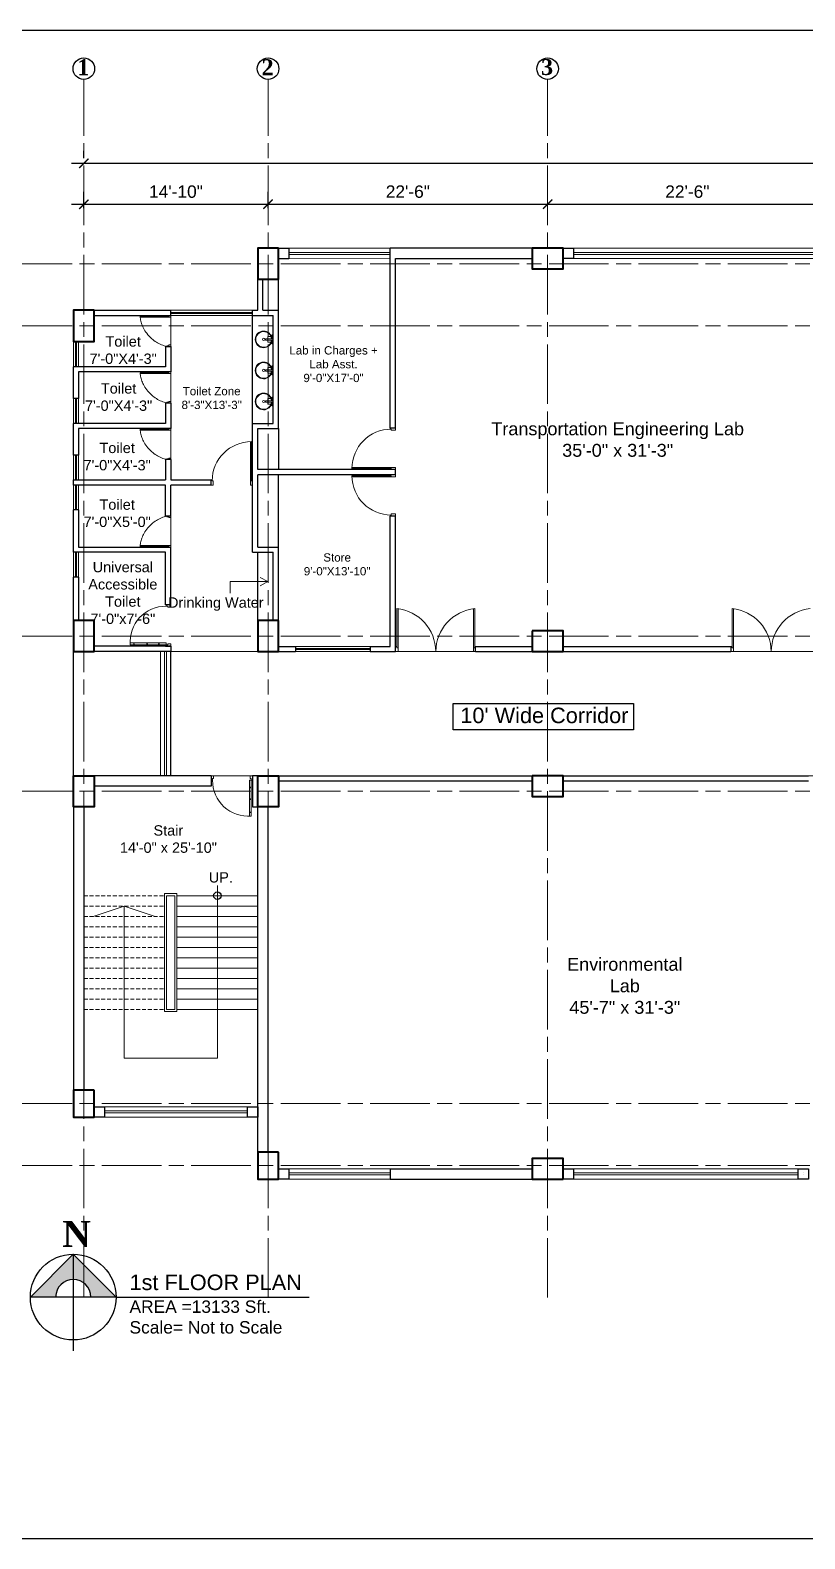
# Model space of a CAD drawing. Header units: inches. Extents: x -12 to 20935469, y -1604 to 24729220.
# Drawn here: x 20824002 to 20824750, y 24721123 to 24722582 of the extents above; entities that cross this region are included whole.
import ezdxf

# ---------------------------------------------------------------- set-up
doc = ezdxf.new("R2010")
doc.units = ezdxf.units.IN
doc.header["$LTSCALE"] = 0.03
doc.header["$MEASUREMENT"] = 0
doc.header["$PDMODE"] = 32
doc.header["$PDSIZE"] = 15
doc.linetypes.add('ACAD_ISO08W100', pattern=[36, 24, -3, 6, -3])
doc.linetypes.add('DASHED2', pattern=[0.375, 0.25, -0.125])
for name, color, linetype, lineweight in [('column', 1, 'Continuous', 40), ('Dim Line', 252, 'Continuous', 13), ('Door', 7, 'Continuous', 18), ('Gas', 21, 'Continuous', 5), ('Glass Line', 252, 'Continuous', 9), ('Grid Line', 252, 'Continuous', 18), ('Low Wall', 7, 'Continuous', 30), ('Main Wall', 7, 'Continuous', 30), ('RAIL', 23, 'Continuous', 13), ('STAIR', 46, 'Continuous', 15), ('TOILET FIXTURE', 142, 'Continuous', 5), ('wind.', 150, 'Continuous', 20)]:
    doc.layers.add(name, color=color, linetype=linetype, lineweight=lineweight)
doc.layers.add('TEXT', color=7, linetype='Continuous')
doc.styles.add('2', font='swisscl.ttf')
doc.styles.add('RomanS', font='arial.ttf', dxfattribs={"height": 12})
doc.styles.get("Standard").update_dxf_attribs({"font": 'timesbd.ttf'})
doc.dimstyles.new('Aec_Arch_I', dxfattribs={"dimscale": 96, "dimtxt": 12, "dimasz": 0.09375, "dimexe": 0.125, "dimexo": 0.125, "dimgap": 0.0625, "dimtad": 1, "dimdec": 0, "dimzin": 3, "dimdsep": 46, "dimlunit": 4, "dimtxsty": 'RomanS', "dimblk1": 'ARCHTICK', "dimblk2": 'ARCHTICK', "dimsah": 1, "dimcen": 0.09375, "dimdle": 0.125, "dimadec": 0, "dimazin": 0, "dimtfac": 0.75, "dimtdec": 0, "dimtmove": 2, "dimatfit": 3, "dimldrblk": 'ARCHTICK', "dimfxl": 1, "dimfrac": 1, "dimtolj": 1, "dimtzin": 0, "dimarcsym": 0})

# ---------------------------------------------------------------- blocks, each defined once
blk = doc.blocks.new('Door_45')
at = {"layer": 'Door'}
for p, q in [((1.5, 5), (1.5, 44)), ((1.5, 40), (2.2, 40)), ((2.2, 40), (2.2, 39.5)), ((2.2, 39.5), (2.7, 39.5)), ((2.7, 39.5), (2.7, 40)), ((2.7, 40), (3.5, 40)), ((3.5, 44), (3.5, 5)), ((1.5, 25.8), (2.2, 25.8)), ((2.2, 25.8), (2.2, 25.3)), ((2.2, 25.3), (2.7, 25.3)), ((2.7, 25.8), (3.5, 25.8)), ((2.7, 25.3), (2.7, 25.8)), ((0, 0), (0, 5)), ((0, 5), (1.5, 5)), ((1.5, 12.6), (2.2, 12.6)), ((3.5, 5), (1.5, 5)), ((1.5, 5), (1.5, 3)), ((1.5, 3), (2.5, 3)), ((2.2, 12.6), (2.2, 13.1)), ((2.2, 13.1), (2.7, 13.1)), ((2.5, 3), (2.5, 0)), ((2.7, 13.1), (2.7, 12.6)), ((2.7, 12.6), (3.5, 12.6)), ((42.5, 3), (42.5, 0)), ((43.5, 3), (42.5, 3)), ((45, 5), (43.5, 5)), ((43.5, 5), (43.5, 3)), ((45, 0), (45, 5)), ((2.5, 0), (0, 0)), ((42.5, 0), (45, 0))]:
    blk.add_line(p, q, dxfattribs=at)
blk.add_arc((4.7, 5.3), 38.8, 359.6233, 94.6685, dxfattribs=at)
blk = doc.blocks.new('$D40')
at = {"layer": 'Door'}
for p, q in [((1, 4), (1, 42)), ((2, 0), (2, 42)), ((1, 5), (0, 5)), ((2, 0), (0, 0)), ((2, 4), (1, 4)), ((39, 4), (38, 4)), ((38, 4), (38, 0)), ((40, 0), (38, 0)), ((40, 5), (39, 5)), ((39, 5), (39, 4))]:
    blk.add_line(p, q, dxfattribs=at)
blk.add_arc((1, 4), 38, 0, 90, dxfattribs=at)
blk = doc.blocks.new('_ArchTick')
at = {"color": 0, "linetype": 'ByBlock', "lineweight": 35, "const_width": 0.15}
blk.add_lwpolyline([(-0.5, -0.5), (0.5, 0.5)], dxfattribs=at)
blk = doc.blocks.new('*D14')
at = {"layer": 'Defpoints', "color": 0, "transparency": 16777216}
for p in [(20831126.3, 24724578.2), (20830948.3, 24724562.3), (20831126.3, 24724562.3)]:
    blk.add_point(p, dxfattribs=at)
at = {"layer": 'Dim Line', "color": 0, "lineweight": -2, "transparency": 16777216}
for p, q in [((20830948.3, 24724574.3), (20830948.3, 24724590.2)), ((20831126.3, 24724574.3), (20831126.3, 24724590.2)), ((20830936.3, 24724578.2), (20831138.3, 24724578.2))]:
    blk.add_line(p, q, dxfattribs=at)
at = {"layer": 'Dim Line', "color": 0, "lineweight": -2, "transparency": 16777216, "xscale": 9, "yscale": 9, "zscale": 9, "rotation": 180}
blk.add_blockref('_ArchTick', (20830948.3, 24724578.2), dxfattribs=at)
at = {"layer": 'Dim Line', "color": 0, "lineweight": -2, "transparency": 16777216, "xscale": 9, "yscale": 9, "zscale": 9}
blk.add_blockref('_ArchTick', (20831126.3, 24724578.2), dxfattribs=at)
at = {"layer": 'Dim Line', "color": 0, "transparency": 16777216, "insert": (20831037.3, 24724590.3), "char_height": 12, "attachment_point": 5, "style": 'RomanS'}
blk.add_mtext('\\A1;14\'-10"', dxfattribs=at)
blk = doc.blocks.new('*D7')
at = {"layer": 'Defpoints', "color": 0, "transparency": 16777216}
for p in [(20831396.3, 24724578.2), (20831396.3, 24724578.2), (20831126.3, 24724562.3)]:
    blk.add_point(p, dxfattribs=at)
at = {"layer": 'Dim Line', "color": 0, "lineweight": -2, "transparency": 16777216}
for p, q in [((20831126.3, 24724574.3), (20831126.3, 24724590.2)), ((20831114.3, 24724578.2), (20831408.3, 24724578.2))]:
    blk.add_line(p, q, dxfattribs=at)
at = {"layer": 'Dim Line', "color": 0, "lineweight": -2, "transparency": 16777216, "xscale": 9, "yscale": 9, "zscale": 9, "rotation": 180}
blk.add_blockref('_ArchTick', (20831126.3, 24724578.2), dxfattribs=at)
at = {"layer": 'Dim Line', "color": 0, "lineweight": -2, "transparency": 16777216, "xscale": 9, "yscale": 9, "zscale": 9}
blk.add_blockref('_ArchTick', (20831396.3, 24724578.2), dxfattribs=at)
at = {"layer": 'Dim Line', "color": 0, "transparency": 16777216, "insert": (20831261.3, 24724590.3), "char_height": 12, "attachment_point": 5, "style": 'RomanS'}
blk.add_mtext('\\A1;22\'-6"', dxfattribs=at)
blk = doc.blocks.new('*D8')
at = {"layer": 'Defpoints', "color": 0, "transparency": 16777216}
for p in [(20831396.3, 24724578.2), (20831666.3, 24724578.2), (20831666.3, 24724578.2)]:
    blk.add_point(p, dxfattribs=at)
at = {"layer": 'Dim Line', "color": 0, "lineweight": -2, "transparency": 16777216}
blk.add_line((20831384.3, 24724578.2), (20831678.3, 24724578.2), dxfattribs=at)
at = {"layer": 'Dim Line', "color": 0, "lineweight": -2, "transparency": 16777216, "xscale": 9, "yscale": 9, "zscale": 9, "rotation": 180}
blk.add_blockref('_ArchTick', (20831396.3, 24724578.2), dxfattribs=at)
at = {"layer": 'Dim Line', "color": 0, "lineweight": -2, "transparency": 16777216, "xscale": 9, "yscale": 9, "zscale": 9}
blk.add_blockref('_ArchTick', (20831666.3, 24724578.2), dxfattribs=at)
at = {"layer": 'Dim Line', "color": 0, "transparency": 16777216, "insert": (20831531.3, 24724590.3), "char_height": 12, "attachment_point": 5, "style": 'RomanS'}
blk.add_mtext('\\A1;22\'-6"', dxfattribs=at)
blk = doc.blocks.new('*D13')
at = {"layer": 'Defpoints', "color": 0, "transparency": 16777216}
for p in [(20830948.3, 24724610.7), (20832951.8, 24724617.8), (20832951.8, 24724610.7)]:
    blk.add_point(p, dxfattribs=at)
at = {"layer": 'Dim Line', "color": 0, "lineweight": -2, "transparency": 16777216}
for p, q in [((20830948.3, 24724622.7), (20830948.3, 24724629.8)), ((20832951.8, 24724622.7), (20832951.8, 24724629.8)), ((20830936.3, 24724617.8), (20832963.8, 24724617.8))]:
    blk.add_line(p, q, dxfattribs=at)
at = {"layer": 'Dim Line', "color": 0, "lineweight": -2, "transparency": 16777216, "xscale": 9, "yscale": 9, "zscale": 9, "rotation": 180}
blk.add_blockref('_ArchTick', (20830948.3, 24724617.8), dxfattribs=at)
at = {"layer": 'Dim Line', "color": 0, "lineweight": -2, "transparency": 16777216, "xscale": 9, "yscale": 9, "zscale": 9}
blk.add_blockref('_ArchTick', (20832951.8, 24724617.8), dxfattribs=at)
at = {"layer": 'Dim Line', "color": 0, "transparency": 16777216, "insert": (20831950, 24724629.9), "char_height": 12, "attachment_point": 5, "style": 'RomanS'}
blk.add_mtext('\\A1;166\'-11"', dxfattribs=at)
blk = doc.blocks.new('sssss-flat-876')
at = {"layer": 'Door', "linetype": 'Continuous', "ltscale": 3}
blk.add_line((3666.5, 84027.2), (3666.5, 84055.7), dxfattribs=at)
at = {"layer": 'Door', "linetype": 'Continuous', "ltscale": 3, "extrusion": (-7.21527e-09, -3.35624e-18, 1), "elevation": 0}
for points in [[(3666.5, 84057.2), (3666.5, 84055.7), (3668.4, 84055.7), (3668.4, 84056.5), (3670.2, 84056.5), (3670.2, 84057.2)], [(3668.4, 84055.7), (3696.2, 84055.7), (3696.2, 84056.5), (3668.4, 84056.5)]]:
    blk.add_lwpolyline(points, close=True, dxfattribs=at)
at = {"layer": 'Door', "linetype": 'Continuous', "ltscale": 3, "flags": 128}
blk.add_lwpolyline([(3670.2, 84027.2, 0.04096), (3675.5, 84028.9, 0.082496), (3684.9, 84034.8, 0.052187), (3689.7, 84040, 0.043988), (3692.9, 84045, 0.036571), (3694.8, 84049.6, 0.034751), (3695.9, 84054.2, 0.011435), (3696.2, 84055.7)], format="xyb", dxfattribs=at)
at = {"layer": 'Door', "linetype": 'Continuous', "ltscale": 3}
blk.add_lwpolyline([(3666.5, 84027.2), (3666.5, 84028.7), (3668.4, 84028.7), (3668.4, 84027.9), (3670.2, 84027.9), (3670.2, 84027.2)], close=True, dxfattribs=at)
blk = doc.blocks.new('7-flat-72')
at = {"layer": 'Glass Line', "color": 8, "ltscale": 20}
for p, q in [((-64478.7, 376960.5), (-64480.3, 376960.5)), ((-64480.3, 376959.5), (-64480.3, 376960.5)), ((-64480.3, 376959.5), (-64480.3, 376960.5)), ((-64478.7, 376959.5), (-64480.3, 376959.5)), ((-64480.3, 376959.1), (-64480.3, 376959.4)), ((-64478.7, 376959.4), (-64480.3, 376959.4)), ((-64478.7, 376959.1), (-64480.3, 376959.1)), ((-64480.2, 376959.4), (-64480.2, 376959.5)), ((-64480.1, 376959.5), (-64480.1, 376960.5)), ((-64479.9, 376959.5), (-64479.9, 376960.5)), ((-64479.5, 376959.5), (-64479.5, 376960.5)), ((-64479.1, 376959.5), (-64479.1, 376960.5)), ((-64478.9, 376959.5), (-64478.9, 376960.5)), ((-64478.9, 376959.4), (-64478.9, 376959.5)), ((-64478.8, 376959.5), (-64478.8, 376960.5)), ((-64478.7, 376959.5), (-64478.7, 376960.5)), ((-64478.7, 376959.1), (-64478.7, 376959.4)), ((-64475.1, 376959.4), (-64476.9, 376959.4)), ((-64476.9, 376959.1), (-64476.9, 376959.4)), ((-64475.1, 376959.1), (-64476.9, 376959.1)), ((-64476.6, 376959.4), (-64476.6, 376966.6)), ((-64475.5, 376966.6), (-64476.6, 376966.6)), ((-64475.5, 376959.4), (-64475.5, 376966.6)), ((-64475.1, 376959.1), (-64475.1, 376959.4)), ((-64473.3, 376960.5), (-64471.7, 376960.5)), ((-64473.3, 376959.5), (-64473.3, 376960.5)), ((-64473.3, 376959.5), (-64473.3, 376960.5)), ((-64473.3, 376959.5), (-64471.7, 376959.5)), ((-64473.3, 376959.1), (-64473.3, 376959.4)), ((-64473.3, 376959.4), (-64471.7, 376959.4)), ((-64473.3, 376959.1), (-64471.7, 376959.1)), ((-64473.1, 376959.5), (-64473.1, 376960.5)), ((-64473.1, 376959.4), (-64473.1, 376959.5)), ((-64472.9, 376959.5), (-64472.9, 376960.5)), ((-64472.5, 376959.5), (-64472.5, 376960.5)), ((-64472.1, 376959.5), (-64472.1, 376960.5)), ((-64471.9, 376959.5), (-64471.9, 376960.5)), ((-64471.9, 376959.4), (-64471.9, 376959.5)), ((-64471.8, 376959.5), (-64471.8, 376960.5)), ((-64471.7, 376959.5), (-64471.7, 376960.5)), ((-64471.7, 376959.1), (-64471.7, 376959.4))]:
    blk.add_line(p, q, dxfattribs=at)
blk.add_circle((-64476, 376968.4, 0), 1.08, dxfattribs=at)
for radius, start, end in [(8.1, 273.8334, 266.1883), (7.55, 274.115, 265.9068)]:
    blk.add_arc((-64476, 376968.4, 0), radius, start, end, dxfattribs=at)
blk = doc.blocks.new('SFSFSFS-flat-72')
at = {"layer": 'TOILET FIXTURE', "ltscale": 0.2}
blk.add_lwpolyline([(-3918.5, -3608.1), (-3918.5, -3602.7), (-3923.9, -3602.7), (-3923.9, -3608.1)], close=True, dxfattribs=at)
at = {"layer": 'TOILET FIXTURE', "ltscale": 20}
blk.add_blockref('7-flat-72', (60554.8, -380567.2), dxfattribs=at)
blk = doc.blocks.new('fff')
at = {"layer": 'Grid Line', "color": 252, "linetype": 'ACAD_ISO08W100', "lineweight": 9, "ltscale": 80, "true_color": 0x939598}
for p, q in [((20830948.3, 24723521.1), (20830948.3, 24724698.8)), ((20831126.3, 24723521.1), (20831126.3, 24724698.8)), ((20831396.3, 24723521.1), (20831396.3, 24724698.8)), ((20833096.9, 24724520.6), (20830726.1, 24724520.6)), ((20833096.9, 24724460.6), (20830726.1, 24724460.6)), ((20833096.9, 24724160.7), (20830726.1, 24724160.7)), ((20833096.9, 24724010.7), (20830726.1, 24724010.7)), ((20833096.9, 24723708.7), (20830726.1, 24723708.7)), ((20833096.9, 24723648.8), (20830726.1, 24723648.8))]:
    blk.add_line(p, q, dxfattribs=at)
at = {"layer": 'Dim Line'}
for base, p1, p2, picture, middle in [((20832951.7523, 24724617.8128), (20830948.3088, 24724610.7482), (20832951.7523, 24724610.7482), '*D13', (20831950.0306, 24724629.9397)), ((20831126.3, 24724578.2), (20830948.3, 24724562.3), (20831126.3, 24724562.3), '*D14', (20831037.3, 24724590.3)), ((20831396.3, 24724578.2), (20831126.3, 24724562.3), (20831396.3, 24724578.2), '*D7', (20831261.3, 24724590.3)), ((20831666.3, 24724578.2), (20831396.3, 24724578.2), (20831666.3, 24724578.2), '*D8', (20831531.3, 24724590.3))]:
    dim = blk.add_linear_dim(base=base, p1=p1, p2=p2, dimstyle='Aec_Arch_I', dxfattribs=at)
    dim.commit()
    dim.dimension.update_dxf_attribs({"geometry": picture, "text_midpoint": middle})

msp = doc.modelspace()

# ---------------------------------------------------------------- hatches: boundary and pattern name
at = {"layer": 'Low Wall'}
h = msp.add_hatch(color=256, dxfattribs=at)
h.paths.add_polyline_path([(20824026.7, 24721356.9), (20824002.3, 24721356.9), (20824043.7, 24721398.3), (20824043.7, 24721374, 0.414214)])
h.paths.add_polyline_path([(20824043.7, 24721374), (20824043.7, 24721398.3), (20824085.1, 24721356.9), (20824060.8, 24721356.9, 0.414214)])

# ---------------------------------------------------------------- linework, layer by layer
for p, q in [((20824516.9, 24722370.9), (20824516.9, 24722360.9)), ((20824241.9, 24722310.9), (20824241.9, 24722340.9)), ((20824043.9, 24722310.9), (20824043.9, 24722310.9)), ((20824216.9, 24722201.6), (20824216.9, 24722305.9)), ((20824241.9, 24722196.6), (20824241.9, 24722157)), ((20824241.9, 24722082), (20824241.9, 24722152)), ((20824221.9, 24722011), (20824221.9, 24722077)), ((20824132.9, 24721986.2), (20824137.9, 24721986.2)), ((20824043.9, 24721861), (20824043.9, 24721984)), ((20824127.9, 24721981.2), (20824043.9, 24721981)), ((20824137.9, 24721861), (20824137.9, 24721981.2)), ((20824043.7, 24721398.3), (20824043.7, 24721305)), ((20824085.1, 24721356.9), (20824271.7, 24721356.9))]:
    msp.add_line(p, q)
msp.add_lwpolyline([(20824410.7, 24721930.7), (20824584.8, 24721930.7), (20824584.8, 24721905.2), (20824410.7, 24721905.2)], close=True)
msp.add_lwpolyline([(20824085.1, 24721357), (20824002.3, 24721356.9)])
for centre, radius in [((20824182.9, 24721745), 3.61), ((20824043.7, 24721356.9), 41.4)]:
    msp.add_circle(centre, radius)
at = {"layer": 'column', "lineweight": 40, "ltscale": 20}
for points in [[(20824241.9, 24722370.9), (20824221.9, 24722370.9), (20824221.9, 24722340.9), (20824241.9, 24722340.9)], [(20824486.9, 24722370.9), (20824486.9, 24722350.9), (20824516.9, 24722350.9), (20824516.9, 24722370.9)], [(20824063.9, 24722310.9), (20824043.9, 24722310.9), (20824043.9, 24722280.9), (20824063.9, 24722280.9)], [(20824063.9, 24722011), (20824043.9, 24722011), (20824043.9, 24721981), (20824063.9, 24721981)], [(20824241.9, 24722011), (20824221.9, 24722011), (20824221.9, 24721981), (20824241.9, 24721981)], [(20824486.9, 24722001), (20824486.9, 24721981), (20824516.9, 24721981), (20824516.9, 24722001)], [(20824043.9, 24721861), (20824063.9, 24721861), (20824063.9, 24721831), (20824043.9, 24721831)], [(20824221.9, 24721861), (20824241.9, 24721861), (20824241.9, 24721831), (20824221.9, 24721831)], [(20824486.9, 24721861), (20824486.9, 24721841), (20824516.9, 24721841), (20824516.9, 24721861)], [(20824063.9, 24721557), (20824043.9, 24721557), (20824043.9, 24721531), (20824063.9, 24721531)], [(20824241.9, 24721497), (20824221.9, 24721497), (20824221.9, 24721471), (20824241.9, 24721471)], [(20824516.9, 24721471), (20824516.9, 24721491), (20824486.9, 24721491), (20824486.9, 24721471)]]:
    msp.add_lwpolyline(points, close=True, dxfattribs=at)
at = {"layer": 'Defpoints'}
msp.add_lwpolyline([(20823799.4, 24722581.7), (20826238.2, 24722581.7), (20826238.2, 24721123.2), (20823799.4, 24721123.2)], close=True, dxfattribs=at)
at = {"layer": 'Door'}
for p, q in [((20824356.2, 24721984.7), (20824356.2, 24722022.6)), ((20824357.5, 24721981), (20824357.5, 24722022.6)), ((20824430.3, 24721981), (20824430.3, 24722022.6)), ((20824431.6, 24721984.7), (20824431.6, 24722022.6)), ((20824680.2, 24721984.7), (20824680.2, 24722022.6)), ((20824681.5, 24721981), (20824681.5, 24722022.6)), ((20824356.2, 24721986), (20824354.9, 24721986)), ((20824431.6, 24721986), (20824432.9, 24721986)), ((20824680.2, 24721986), (20824678.9, 24721986)), ((20824357.5, 24721981), (20824354.9, 24721981)), ((20824357.5, 24721984.7), (20824356.2, 24721984.7)), ((20824430.3, 24721984.7), (20824431.6, 24721984.7)), ((20824430.3, 24721981), (20824432.9, 24721981)), ((20824681.5, 24721981), (20824678.9, 24721981)), ((20824681.5, 24721984.7), (20824680.2, 24721984.7))]:
    msp.add_line(p, q, dxfattribs=at)
for centre, start, end in [((20824351.6, 24721980.6), 0.5906, 83.7783), ((20824436.2, 24721980.6), 96.2217, 179.4094), ((20824675.6, 24721980.6), 0.5906, 83.7783), ((20824760.2, 24721980.6), 96.2217, 179.4094)]:
    msp.add_arc(centre, 42.3, start, end, dxfattribs=at)
at = {"layer": 'Gas', "color": 0, "lineweight": 5}
for points in [[(20824143.9, 24721747), (20824131.9, 24721747), (20824131.9, 24721633), (20824143.9, 24721633)], [(20824141.9, 24721745), (20824133.9, 24721745), (20824133.9, 24721635), (20824141.9, 24721635)]]:
    msp.add_lwpolyline(points, close=True, dxfattribs=at)
at = {"layer": 'Low Wall', "color": 0}
msp.add_lwpolyline([(20824002.3, 24721356.9), (20824043.7, 24721398.3), (20824085.1, 24721356.9)], dxfattribs=at)
at = {"layer": 'Low Wall'}
msp.add_arc((20824043.7, 24721356.9), 17, 0, 180, dxfattribs=at)
at = {"layer": 'Main Wall'}
for p, q in [((20824241.9, 24722370.9), (20824251.9, 24722370.9)), ((20824251.9, 24722370.9), (20824251.9, 24722360.8)), ((20824486.9, 24722370.9), (20824349.9, 24722370.9)), ((20824349.9, 24722197), (20824349.9, 24722370.9)), ((20824251.9, 24722360.8), (20824241.9, 24722360.8)), ((20824354.9, 24722360.9), (20824486.9, 24722360.9)), ((20824354.9, 24722197), (20824354.9, 24722360.9)), ((20824221.9, 24722310.9), (20824221.9, 24722340.9)), ((20824226.9, 24722310.9), (20824226.9, 24722340.9)), ((20824063.9, 24722310.9), (20824137.9, 24722310.9)), ((20824137.9, 24722305.9), (20824137.9, 24722310.9)), ((20824216.9, 24722310.9), (20824221.9, 24722310.9)), ((20824216.9, 24722305.9), (20824216.9, 24722310.9)), ((20824226.9, 24722310.9), (20824241.9, 24722310.9)), ((20824241.9, 24722196.6), (20824241.9, 24722310.9)), ((20824063.9, 24722305.9), (20824137.9, 24722305.9)), ((20824216.9, 24722305.9), (20824236.9, 24722305.9)), ((20824236.9, 24722201.6), (20824236.9, 24722305.9)), ((20824132.9, 24722275.9), (20824137.9, 24722275.9)), ((20824132.9, 24722275.9), (20824132.9, 24722256.3)), ((20824132.9, 24722256.3), (20824043.9, 24722256.3)), ((20824043.9, 24722225.6), (20824043.9, 24722256.3)), ((20824137.9, 24722251.3), (20824048.9, 24722251.3)), ((20824048.9, 24722225.6), (20824043.9, 24722225.6)), ((20824132.9, 24722221.3), (20824132.9, 24722201.6)), ((20824137.9, 24722221.3), (20824132.9, 24722221.3)), ((20824132.9, 24722201.6), (20824043.9, 24722201.6)), ((20824043.9, 24722171), (20824043.9, 24722201.6)), ((20824048.9, 24722196.6), (20824048.9, 24722171)), ((20824137.9, 24722196.6), (20824048.9, 24722196.6)), ((20824216.9, 24722147), (20824216.9, 24722201.6)), ((20824216.9, 24722201.6), (20824236.9, 24722201.6)), ((20824221.9, 24722157), (20824221.9, 24722196.6)), ((20824221.9, 24722196.6), (20824241.9, 24722196.6)), ((20824354.9, 24722197), (20824349.9, 24722197)), ((20824048.9, 24722171), (20824043.9, 24722171)), ((20824137.9, 24722166.6), (20824132.9, 24722166.6)), ((20824043.9, 24722147), (20824132.9, 24722147)), ((20824043.9, 24722142), (20824043.9, 24722147)), ((20824176.9, 24722142), (20824176.9, 24722147)), ((20824216.9, 24722077), (20824216.9, 24722147)), ((20824354.9, 24722157), (20824221.9, 24722157)), ((20824354.9, 24722152), (20824221.9, 24722152)), ((20824221.9, 24722082), (20824221.9, 24722152)), ((20824354.9, 24722152), (20824354.9, 24722157)), ((20824132.9, 24722142), (20824043.9, 24722142)), ((20824132.9, 24722112), (20824132.9, 24722142)), ((20824137.9, 24722112), (20824137.9, 24722142)), ((20824176.9, 24722142), (20824137.9, 24722142)), ((20824048.9, 24722118), (20824043.9, 24722118)), ((20824048.9, 24722118), (20824048.9, 24722082)), ((20824137.9, 24722112), (20824132.9, 24722112)), ((20824349.9, 24721986), (20824349.9, 24722112)), ((20824354.9, 24722112), (20824349.9, 24722112)), ((20824354.9, 24721981), (20824354.9, 24722112)), ((20824048.9, 24722082), (20824137.9, 24722082)), ((20824132.9, 24722026.2), (20824132.9, 24722077)), ((20824137.9, 24722026.2), (20824137.9, 24722082)), ((20824216.9, 24722077), (20824236.9, 24722077)), ((20824221.9, 24722082), (20824241.9, 24722082)), ((20824236.9, 24722011), (20824236.9, 24722077)), ((20824241.9, 24722011), (20824241.9, 24722082)), ((20824043.9, 24722011), (20824043.9, 24722053)), ((20824048.9, 24722053), (20824043.9, 24722053)), ((20824137.9, 24722026.2), (20824132.9, 24722026.2)), ((20824137.9, 24721986.2), (20824063.9, 24721986.2)), ((20824137.9, 24721986.2), (20824137.9, 24721981.2)), ((20824241.9, 24721986), (20824258.4, 24721986)), ((20824258.4, 24721986), (20824258.4, 24721981)), ((20824330.4, 24721986), (20824349.9, 24721986)), ((20824330.4, 24721986), (20824330.4, 24721981)), ((20824432.2, 24721981), (20824432.2, 24721986)), ((20824432.2, 24721986), (20824486.9, 24721986)), ((20824516.9, 24721986), (20824678.9, 24721986)), ((20824678.9, 24721986), (20824678.9, 24721981)), ((20824137.9, 24721981.2), (20824063.9, 24721981.2)), ((20824241.9, 24721981), (20824258.4, 24721981)), ((20824330.4, 24721981), (20824354.9, 24721981)), ((20824432.2, 24721981), (20824486.9, 24721981)), ((20824516.9, 24721981), (20824678.9, 24721981)), ((20824176.9, 24721861), (20824063.9, 24721861)), ((20824176.9, 24721861), (20824176.9, 24721851)), ((20824221.9, 24721861), (20824216.9, 24721861)), ((20824216.9, 24721861), (20824216.9, 24721831)), ((20824231.9, 24721861), (20824221.9, 24721861)), ((20824176.9, 24721851), (20824063.9, 24721851)), ((20824043.9, 24721831), (20824043.9, 24721557)), ((20824053.9, 24721831), (20824053.9, 24721557)), ((20824216.9, 24721831), (20824221.9, 24721831)), ((20824221.9, 24721531), (20824221.9, 24721831)), ((20824231.9, 24721497), (20824231.9, 24721831)), ((20824221.9, 24721497), (20824221.9, 24721531)), ((20824349.9, 24721481), (20824486.9, 24721481)), ((20824349.9, 24721481), (20824349.9, 24721471)), ((20824349.9, 24721471), (20824486.9, 24721471))]:
    msp.add_line(p, q, dxfattribs=at)
for points in [[(20824516.9, 24722370.9), (20824526.9, 24722370.9), (20824526.9, 24722360.9), (20824516.9, 24722360.9)], [(20824063.9, 24721541), (20824073.9, 24721541), (20824073.9, 24721531), (20824063.9, 24721531)], [(20824211.9, 24721541), (20824221.9, 24721541), (20824221.9, 24721531), (20824211.9, 24721531)], [(20824241.9, 24721481), (20824251.9, 24721481), (20824251.9, 24721471), (20824241.9, 24721471)], [(20824516.9, 24721481), (20824526.9, 24721481), (20824526.9, 24721471), (20824516.9, 24721471)], [(20824743.9, 24721481), (20824753.9, 24721481), (20824753.9, 24721471), (20824743.9, 24721471)]]:
    msp.add_lwpolyline(points, close=True, dxfattribs=at)
for points in [[(20824137.9, 24722275.9), (20824137.9, 24722251.3)], [(20824048.9, 24722251.3), (20824048.9, 24722225.6)], [(20824137.9, 24722221.3), (20824137.9, 24722196.6)], [(20824132.9, 24722166.6), (20824132.9, 24722147)], [(20824137.9, 24722166.6), (20824137.9, 24722147)], [(20824137.9, 24722147), (20824176.9, 24722147)], [(20824132.9, 24722077), (20824043.9, 24722077), (20824043.9, 24722118)], [(20824048.9, 24722053), (20824048.9, 24722011)], [(20824241.9, 24721861), (20824486.9, 24721861)], [(20824241.9, 24721856), (20824486.9, 24721856)], [(20824516.9, 24721861), (20824753.9, 24721861)], [(20824516.9, 24721856), (20824753.9, 24721856)]]:
    msp.add_lwpolyline(points, dxfattribs=at)
at = {"layer": 'RAIL', "lineweight": 9}
for p, q in [((20824182.9, 24721754.7), (20824182.9, 24721588)), ((20824092.9, 24721735), (20824062.9, 24721725)), ((20824092.9, 24721588), (20824092.9, 24721735)), ((20824122.9, 24721725), (20824092.9, 24721735)), ((20824221.9, 24721725), (20824143.9, 24721725)), ((20824182.9, 24721588), (20824092.9, 24721588))]:
    msp.add_line(p, q, dxfattribs=at)
at = {"layer": 'STAIR', "color": 253, "lineweight": 5}
for p, q in [((20824231.5, 24722048.7), (20824195.2, 24722048.7)), ((20824195.2, 24722048.7), (20824195.2, 24722037.5)), ((20824231.5, 24722048.7), (20824224.2, 24722052.7)), ((20824231.5, 24722048.7), (20824224.2, 24722044.7))]:
    msp.add_line(p, q, dxfattribs=at)
at = {"layer": 'STAIR', "color": 32, "linetype": 'DASHED2', "lineweight": 5, "ltscale": 500}
for p, q in [((20824053.9, 24721745), (20824131.9, 24721745)), ((20824053.9, 24721735), (20824131.9, 24721735)), ((20824053.9, 24721725), (20824131.9, 24721725)), ((20824053.9, 24721715), (20824131.9, 24721715)), ((20824053.9, 24721705), (20824131.9, 24721705)), ((20824053.9, 24721695), (20824131.9, 24721695)), ((20824053.9, 24721685), (20824131.9, 24721685)), ((20824053.9, 24721675), (20824131.9, 24721675)), ((20824053.9, 24721665), (20824131.9, 24721665)), ((20824053.9, 24721655), (20824131.9, 24721655)), ((20824053.9, 24721645), (20824131.9, 24721645)), ((20824053.9, 24721635), (20824131.9, 24721635))]:
    msp.add_line(p, q, dxfattribs=at)
at = {"layer": 'STAIR', "color": 32, "lineweight": 5}
for p, q in [((20824143.9, 24721745), (20824221.9, 24721745)), ((20824143.9, 24721735), (20824221.9, 24721735)), ((20824161.9, 24721725), (20824221.9, 24721725)), ((20824143.9, 24721715), (20824221.9, 24721715)), ((20824143.9, 24721705), (20824221.9, 24721705)), ((20824143.9, 24721695), (20824221.9, 24721695)), ((20824143.9, 24721685), (20824221.9, 24721685)), ((20824143.9, 24721675), (20824221.9, 24721675)), ((20824143.9, 24721665), (20824221.9, 24721665)), ((20824143.9, 24721655), (20824221.9, 24721655)), ((20824143.9, 24721645), (20824221.9, 24721645)), ((20824143.9, 24721635), (20824221.9, 24721635))]:
    msp.add_line(p, q, dxfattribs=at)
at = {"layer": 'TEXT'}
for centre in [(20824053.9, 24722544.5), (20824231.9, 24722544.5), (20824501.9, 24722544.5)]:
    msp.add_circle(centre, 10.4, dxfattribs=at)
at = {"layer": 'wind.', "lineweight": 5}
for p, q in [((20824349.9, 24722370.9), (20824251.9, 24722370.9)), ((20824251.9, 24722366.8), (20824349.9, 24722366.9)), ((20824251.9, 24722364.8), (20824349.9, 24722364.9)), ((20824516.9, 24722366.9), (20824516.9, 24722366.9)), ((20824516.9, 24722364.9), (20824516.9, 24722364.9)), ((20824526.9, 24722370.9), (20824771.9, 24722370.9)), ((20824526.9, 24722366.9), (20824771.9, 24722366.9)), ((20824526.9, 24722364.9), (20824771.9, 24722364.9)), ((20824251.9, 24722360.8), (20824349.9, 24722360.9)), ((20824526.9, 24722360.9), (20824771.9, 24722360.9)), ((20824137.9, 24722310.9), (20824216.9, 24722310.9)), ((20824137.9, 24722308.9), (20824216.9, 24722308.9)), ((20824137.9, 24722307.9), (20824216.9, 24722307.9)), ((20824137.9, 24722305.9), (20824216.9, 24722305.9)), ((20824043.9, 24722256.2), (20824043.9, 24722280.9)), ((20824045.9, 24722256.2), (20824045.9, 24722280.9)), ((20824046.9, 24722256.2), (20824046.9, 24722280.9)), ((20824048.9, 24722256.2), (20824048.9, 24722280.9)), ((20824043.9, 24722201.6), (20824043.9, 24722225.6)), ((20824045.9, 24722201.6), (20824045.9, 24722225.6)), ((20824046.9, 24722201.6), (20824046.9, 24722225.6)), ((20824048.9, 24722201.6), (20824048.9, 24722225.6)), ((20824043.9, 24722147), (20824043.9, 24722171)), ((20824045.9, 24722147), (20824045.9, 24722171)), ((20824046.9, 24722147), (20824046.9, 24722171)), ((20824048.9, 24722147), (20824048.9, 24722171)), ((20824043.9, 24722118), (20824043.9, 24722142)), ((20824045.9, 24722118), (20824045.9, 24722142)), ((20824046.9, 24722118), (20824046.9, 24722142)), ((20824048.9, 24722118), (20824048.9, 24722142)), ((20824043.9, 24722053), (20824043.9, 24722077)), ((20824045.9, 24722053), (20824045.9, 24722077)), ((20824046.9, 24722053), (20824046.9, 24722077)), ((20824048.9, 24722053), (20824048.9, 24722077)), ((20824258.4, 24721986), (20824330.4, 24721986)), ((20824127.9, 24721861), (20824127.9, 24721981.2)), ((20824131.9, 24721861), (20824131.9, 24721981.2)), ((20824133.9, 24721861), (20824133.9, 24721981.2)), ((20824258.4, 24721984), (20824330.4, 24721984)), ((20824258.4, 24721983), (20824330.4, 24721983)), ((20824258.4, 24721981), (20824344.4, 24721981)), ((20824068.9, 24721541), (20824216.9, 24721541)), ((20824073.9, 24721537), (20824211.9, 24721537)), ((20824073.9, 24721535), (20824211.9, 24721535)), ((20824068.9, 24721531), (20824216.9, 24721531)), ((20824251.9, 24721481), (20824349.9, 24721481)), ((20824251.9, 24721477), (20824349.9, 24721477)), ((20824251.9, 24721475), (20824349.9, 24721475)), ((20824526.9, 24721481), (20824743.9, 24721481)), ((20824526.9, 24721477), (20824743.9, 24721477)), ((20824526.9, 24721475), (20824743.9, 24721475)), ((20824251.9, 24721471), (20824349.9, 24721471)), ((20824526.9, 24721471), (20824743.9, 24721471))]:
    msp.add_line(p, q, dxfattribs=at)
at = {"layer": 'wind.'}
for p, q in [((20824516.9, 24722366.9), (20824516.9, 24722366.9)), ((20824516.9, 24722366.9), (20824516.9, 24722366.9)), ((20824516.9, 24722364.9), (20824516.9, 24722364.9)), ((20824516.9, 24722364.9), (20824516.9, 24722364.9)), ((20824516.9, 24721477), (20824516.9, 24721477)), ((20824516.9, 24721475), (20824516.9, 24721475)), ((20824748.9, 24721477), (20824748.9, 24721477)), ((20824748.9, 24721475), (20824748.9, 24721475))]:
    msp.add_line(p, q, dxfattribs=at)
at = {"layer": 'wind.', "lineweight": 5}
msp.add_lwpolyline([(20824137.9, 24721981.2), (20824959.8, 24721981), (20824959.8, 24722296), (20825139.4, 24722296), (20825139.4, 24721981), (20825973.4, 24721981), (20825973.4, 24721861), (20825139.4, 24721861), (20825139.4, 24721726), (20824783.9, 24721726), (20824783.9, 24721861), (20824137.9, 24721861), (20824137.9, 24721981.2)], dxfattribs=at)

# ---------------------------------------------------------------- block references
msp.add_blockref('fff', (-6894.4, -2164.7))
at = {"layer": 'Door', "ltscale": 20, "xscale": -1}
for p in [(20827804.4, 24638248.7), (20827804.4, 24638194.1), (20827804.4, 24638139.4)]:
    msp.add_blockref('sssss-flat-876', p, dxfattribs=at)
at = {"layer": 'Door', "rotation": 90.00000000000001}
msp.add_blockref('$D40', (20824354.9, 24722157), dxfattribs=at)
at = {"layer": 'Door', "xscale": -1}
msp.add_blockref('$D40', (20824216.9, 24722142), dxfattribs=at)
at = {"layer": 'Door', "xscale": -1, "rotation": 90}
msp.add_blockref('$D40', (20824354.9, 24722152), dxfattribs=at)
at = {"layer": 'Door', "ltscale": 20, "rotation": 180}
msp.add_blockref('sssss-flat-876', (20827804.4, 24806139.2), dxfattribs=at)
at = {"layer": 'Door', "color": 250, "ltscale": 20, "xscale": 0.8888888888759539, "yscale": 0.8888888888759539, "zscale": 0.8888888888759539}
for p, rotation in [((20824137.8, 24721986.2), 90.00000000000001), ((20824216.9, 24721861), 180)]:
    msp.add_blockref('Door_45', p, dxfattribs=dict(at, rotation=rotation))
at = {"layer": 'TOILET FIXTURE', "ltscale": 20, "rotation": 90.00000000000001}
for p in [(20820628.8, 24726204), (20820628.8, 24726174), (20820628.8, 24726144)]:
    msp.add_blockref('SFSFSFS-flat-72', p, dxfattribs=at)

# ---------------------------------------------------------------- texts
msp.add_text('N', height=25.2).set_placement((20824033.1, 24721405.4))
at = {"layer": 'TEXT', "char_height": 15.44, "width": 227.458, "attachment_point": 8, "rotation": 0}
for s, insert in [('\\A1;1', (20824053.4, 24722538.2)), ('\\A1;2', (20824231.4, 24722538.2)), ('\\A1;3', (20824501.4, 24722538.2))]:
    msp.add_mtext(s, dxfattribs=dict(at, insert=insert))
at = {"layer": 'TEXT', "color": 30, "lineweight": 5, "ltscale": 20, "attachment_point": 2, "style": '2'}
for s, width, gutter_width, insert, char_height in [('{\\fArial|b0|i0|c0|p34;\\C0;Toilet \\P7\'-0"X4\'-3"}', 104.76, 0.5, (20824091.9, 24722285.8), 10), ('{\\fArial|b0|i0|c0|p34;\\C0;Lab in Charges + Lab Asst. \\P9\'-0"X17\'-0"}', 104.76, 0.5, (20824295.1, 24722276.2), 8), ('{\\fArial|b0|i0|c0|p34;\\C0;Toilet \\P7\'-0"X4\'-3"}', 104.76, 0.5, (20824087.5, 24722240.4), 10), ('{\\fArial|b0|i0|c0|p34;\\C0;Toilet Zone\\P8\'-3"X13\'-3"}', 104.76, 0.5, (20824177.4, 24722236.8), 8), ('\\pxsm1;{\\fArial|b0|i0|c0|p34;\\C0;Transportation Engineering Lab\\P35\'-0" x 31\'-3" }', 235.592, 0.75, (20824569.6, 24722202.6), 12.476), ('{\\fArial|b0|i0|c0|p34;\\C0;Toilet \\P7\'-0"X4\'-3"}', 104.76, 0.5, (20824086.1, 24722182.9), 10), ('{\\fArial|b0|i0|c0|p34;\\C0;Toilet \\P7\'-0"X5\'-0"}', 104.76, 0.5, (20824086.1, 24722128.1), 10), ('{\\fArial|b0|i0|c0|p34;\\C0;Store\\P9\'-0"X13\'-10"}', 104.76, 0.5, (20824298.6, 24722076), 8), ('{\\fArial|b0|i0|c0|p34;\\C0;Universal Accessible Toilet\\P7\'-0"x7\'-6"}', 89.095, 0.35, (20824091.6, 24722067.7), 10), ('\\pxsm1;{\\fArial|b0|i0|c0|p34;\\C0;Drinking Water }', 88.563, 0.282, (20824181.4, 24722033.4), 10), ("\\pxsm1,qc;{\\fArial|b0|i0|c0|p34;\\C0;10' Wide Corridor}", 227.89, 0.75, (20824498.8, 24721926.8), 15), ('\\pxsm1;{\\fArial|b0|i0|c0|p34;\\C0;Stair\\P14\'-0" x 25\'-10"  }', 114.807, 0.282, (20824135.6, 24721813.1), 10), ('{\\fArial|b0|i0|c0|p34;\\C0;UP.}', 104.76, 0.5, (20824186.3, 24721767.7), 10), ('\\pxsm1;{\\fArial|b0|i0|c0|p34;\\C0;Environmental Lab\\P45\'-7" x 31\'-3" }', 116.155, 0.75, (20824576.5, 24721684.9), 12.476), ('\\A1;\\pxql;{\\fArial|b0|i0|c0|p34;\\C0;1st FLOOR PLAN\\P\\H0.8x;AREA =13133 Sft.\\PScale= \\H1x;Not to Scale}', 640.124, 0.5, (20824418.1, 24721378.7), 15)]:
    msp.add_mtext_dynamic_manual_height_columns(s, width=width, gutter_width=gutter_width, heights=[0], dxfattribs=dict(at, insert=insert, char_height=char_height))

doc.saveas('drawing.dxf')
